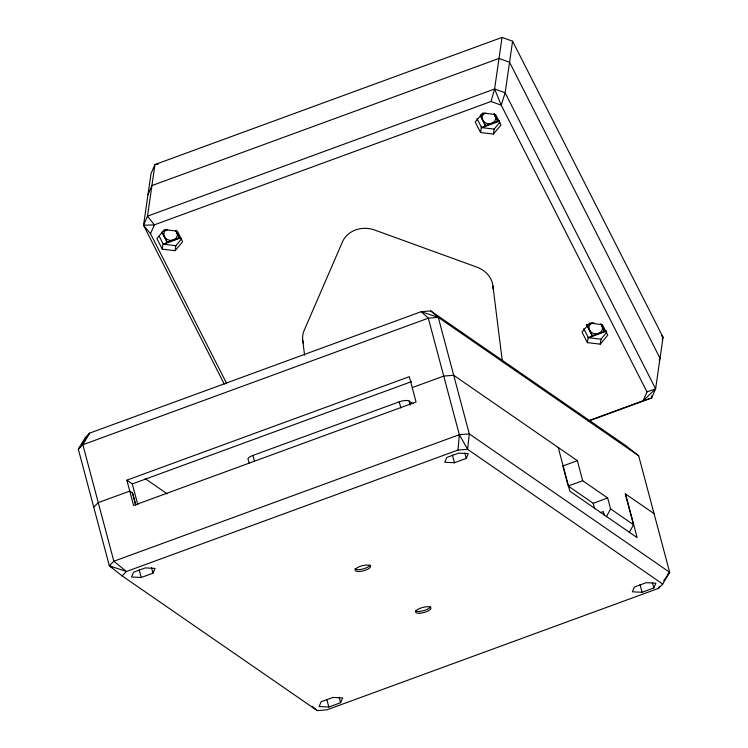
<?xml version="1.0" encoding="UTF-8"?>
<svg xmlns="http://www.w3.org/2000/svg" width="748" height="748" viewBox="0 0 748 748"><rect width="100%" height="100%" fill="white"/><g stroke="black" fill="none" stroke-linecap="round" stroke-linejoin="round"><path stroke-width="1.12" d="M122.13 575.885L126.431 571.509L458 450.044L459.328 434.691L428.324 318.171L421.189 311.673L89.62 433.139L85.309 437.515L78.334 449.268L109.339 565.787L122.13 575.885L317.217 710.6L326.811 709.88L658.38 588.414L662.691 584.038L669.666 572.285L638.661 455.766L625.87 445.668L430.783 310.953L421.189 311.673L438.291 317.395L638.661 455.766M224.335 384.192L143.551 225.288L151.002 173.686L154.958 164.56L502.058 37.4L512.586 41.224L663.065 337.236L655.613 388.829L651.658 397.964L589.246 420.825M162.269 249.149L156.921 238.621L164.429 229.627L177.304 231.151L182.652 241.679L175.135 250.674L162.269 249.149L163.036 243.792L159.146 236.144M181.586 238.836L175.855 245.709L163.578 244.25L167.253 242.174L162.12 232.086M175.135 250.674L175.855 245.709M175.836 230.328L179.511 238.051L175.948 231.038M480.581 132.536L475.223 122.008L482.74 113.013L495.615 114.538L500.964 125.066L493.446 134.06L480.581 132.536L481.347 127.179L476.972 118.567M499.898 122.233L494.166 129.095L481.89 127.637L485.564 125.561L480.431 115.473M158.277 164.018L154.958 164.56L147.496 216.153L143.551 225.288L154.35 224.839L491.025 101.494L494.596 88.993L502.058 37.4M493.446 134.06L494.166 129.095M499.608 120.783L497.822 121.438L494.148 113.715M512.586 41.224L505.134 92.817L501.235 105.197L646.983 391.896L643.149 400.741L588.321 420.834M587.386 342.631L582.028 332.103L589.546 323.108L602.42 324.641L607.769 335.16L600.251 344.155L587.386 342.631L588.152 337.283L583.777 328.671M606.703 332.327L600.971 339.19L588.695 337.731L592.369 335.665L586.769 324.651M600.251 344.155L600.971 339.19M606.413 330.878L604.627 331.532L600.953 323.809M651.985 395.692L651.658 397.964L643.149 400.741L655.613 388.829L505.134 92.817L494.596 88.993L147.496 216.153L154.35 224.839L150.516 233.685L226.56 383.266M152.994 573.183L155.051 568.386L145.346 567.9L133.574 572.211L131.517 577.007L141.222 577.493L152.994 573.183L151.545 567.723M340.592 702.727L342.649 697.931L332.944 697.445L321.173 701.755L319.116 706.551L328.821 707.038L340.592 702.727L339.143 697.267M466.238 458.431L468.295 453.625L458.58 453.138L446.818 457.458L444.751 462.255L454.466 462.741L466.238 458.431L464.779 452.961M653.836 587.975L655.893 583.178L646.179 582.692L634.416 587.002L632.359 591.799L642.065 592.285L653.836 587.975L652.378 582.514M147.964 194.714L151.919 185.579L499.019 58.419L509.556 62.243L660.026 358.255L659.147 360.284M662.186 339.265L663.065 337.236L661.475 335.684M606.348 516.849L610.592 508.902L607.685 497.981L582.673 480.712L577.344 460.684L453.69 375.29L443.732 376.066L412.223 387.614M629.246 532.66L633.491 524.713L625.253 493.764L654.07 513.661M659.512 586.479L658.38 588.414L659.708 586.516M663.691 580.822L669.666 572.285L469.295 433.915L459.328 434.691L113.855 561.252L109.339 565.787L112.209 567.769M93.734 507.163L98.259 502.628L129.769 491.09L132.62 493.063L135.528 503.984M667.403 574.558L669.666 572.285M162.307 231.656L167.702 229.673M480.609 115.042L486.013 113.06M167.253 242.174L179.567 237.668M485.564 125.561L497.878 121.054M163.578 244.25L180.866 237.92M481.89 127.637L499.178 121.307M126.861 480.169L409.315 376.683L416.056 401.994L133.593 505.47L126.861 480.169L132.293 483.919L137.819 504.676M132.293 483.919L411.475 381.648M586.339 325.53L593.903 322.762M249.196 462.993L248.392 459.964A7.976 2.609 -14.9 0 1 252.918 455.429L399.217 401.835A7.976 2.609 -14.9 0 1 409.175 401.059L412.971 403.677M592.369 335.665L604.683 331.149M588.695 337.731L605.974 331.401M577.344 460.684L562.861 465.985L567.891 484.9M582.673 480.712L568.19 486.013L593.201 503.292L594.651 508.752M593.201 503.292L607.685 497.981M600.251 512.698L603.356 511.557L604.459 515.718M646.983 391.896L655.613 388.829M662.691 584.038L467.603 449.324L469.295 433.915L438.291 317.395L428.324 318.171L82.85 444.733L78.334 449.268L89.62 433.139L82.85 444.733L113.855 561.252L126.431 571.509L109.339 565.787M458 450.044L467.603 449.324L459.328 434.691M481.347 127.179L481.946 127.254M163.036 243.792L163.634 243.867M588.152 337.283L588.751 337.348M491.025 101.494L501.235 105.197L494.596 88.993M610.592 508.902L633.491 524.713M145.206 478.655L167.234 493.858M430.783 310.953L438.291 317.395M312.215 706.308L317.217 710.6M143.551 225.288L150.516 233.685M494.26 114.425L497.822 121.438M601.065 324.529L604.627 331.532M480.422 115.94L485.508 125.944M586.722 325.034L592.313 336.048M162.11 232.553L167.197 242.558M625.524 493.951L637.146 537.644L569.854 491.174L558.232 447.482M640.036 584.637L642.065 592.285M452.428 455.093L454.466 462.741M409.175 401.059L410.259 405.107M399.217 401.835L400.834 407.903M326.792 699.389L328.821 707.038M252.918 455.429L254.535 461.497M132.48 492.969L135.725 505.134M139.193 569.845L141.222 577.493M492.941 286.045L502.329 361.284M302.716 340.209L304.586 355.263M175.836 230.814A6.779 5.928 8.2 0 1 175.023 239.07A6.779 5.928 8.2 0 1 165.579 238.219A6.779 5.928 8.2 0 1 165.981 229.926M166.318 229.683A6.779 5.928 8.2 0 1 167.038 229.253M494.148 114.201A6.779 5.928 8.2 0 1 493.334 122.457A6.779 5.928 8.2 0 1 483.891 121.606A6.779 5.928 8.2 0 1 484.293 113.313M601.888 325.642A6.779 5.928 8.2 0 1 599.176 333.131A6.779 5.928 8.2 0 1 590.322 331.299A6.779 5.928 8.2 0 1 591.098 323.416M591.434 323.164A6.779 5.928 8.2 0 1 592.145 322.734M600.953 324.295A6.779 5.928 8.2 0 1 601.691 325.286M303.249 343.07A25.067 21.926 8.2 0 1 304.184 330.364L342.481 241.819A25.067 21.926 8.2 0 1 374.673 230.029L476.841 267.111A25.067 21.926 8.2 0 1 493.054 288.924M430.493 606.619A7.976 2.609 -14.9 0 1 423.798 610.592A7.976 2.609 -14.9 0 1 415.551 610.817M369.998 565.077A7.976 2.609 -14.9 0 1 362.864 569.004A7.976 2.609 -14.9 0 1 354.963 568.957M419.628 613.22A7.976 2.609 -14.9 0 0 431.007 608.077A7.976 2.609 -14.9 0 0 419.198 608.657A7.976 2.609 -14.9 0 0 419.628 613.22M359.199 571.491A7.976 2.609 -14.9 0 0 370.587 566.348A7.976 2.609 -14.9 0 0 358.769 566.937A7.976 2.609 -14.9 0 0 359.199 571.491"/></g></svg>
